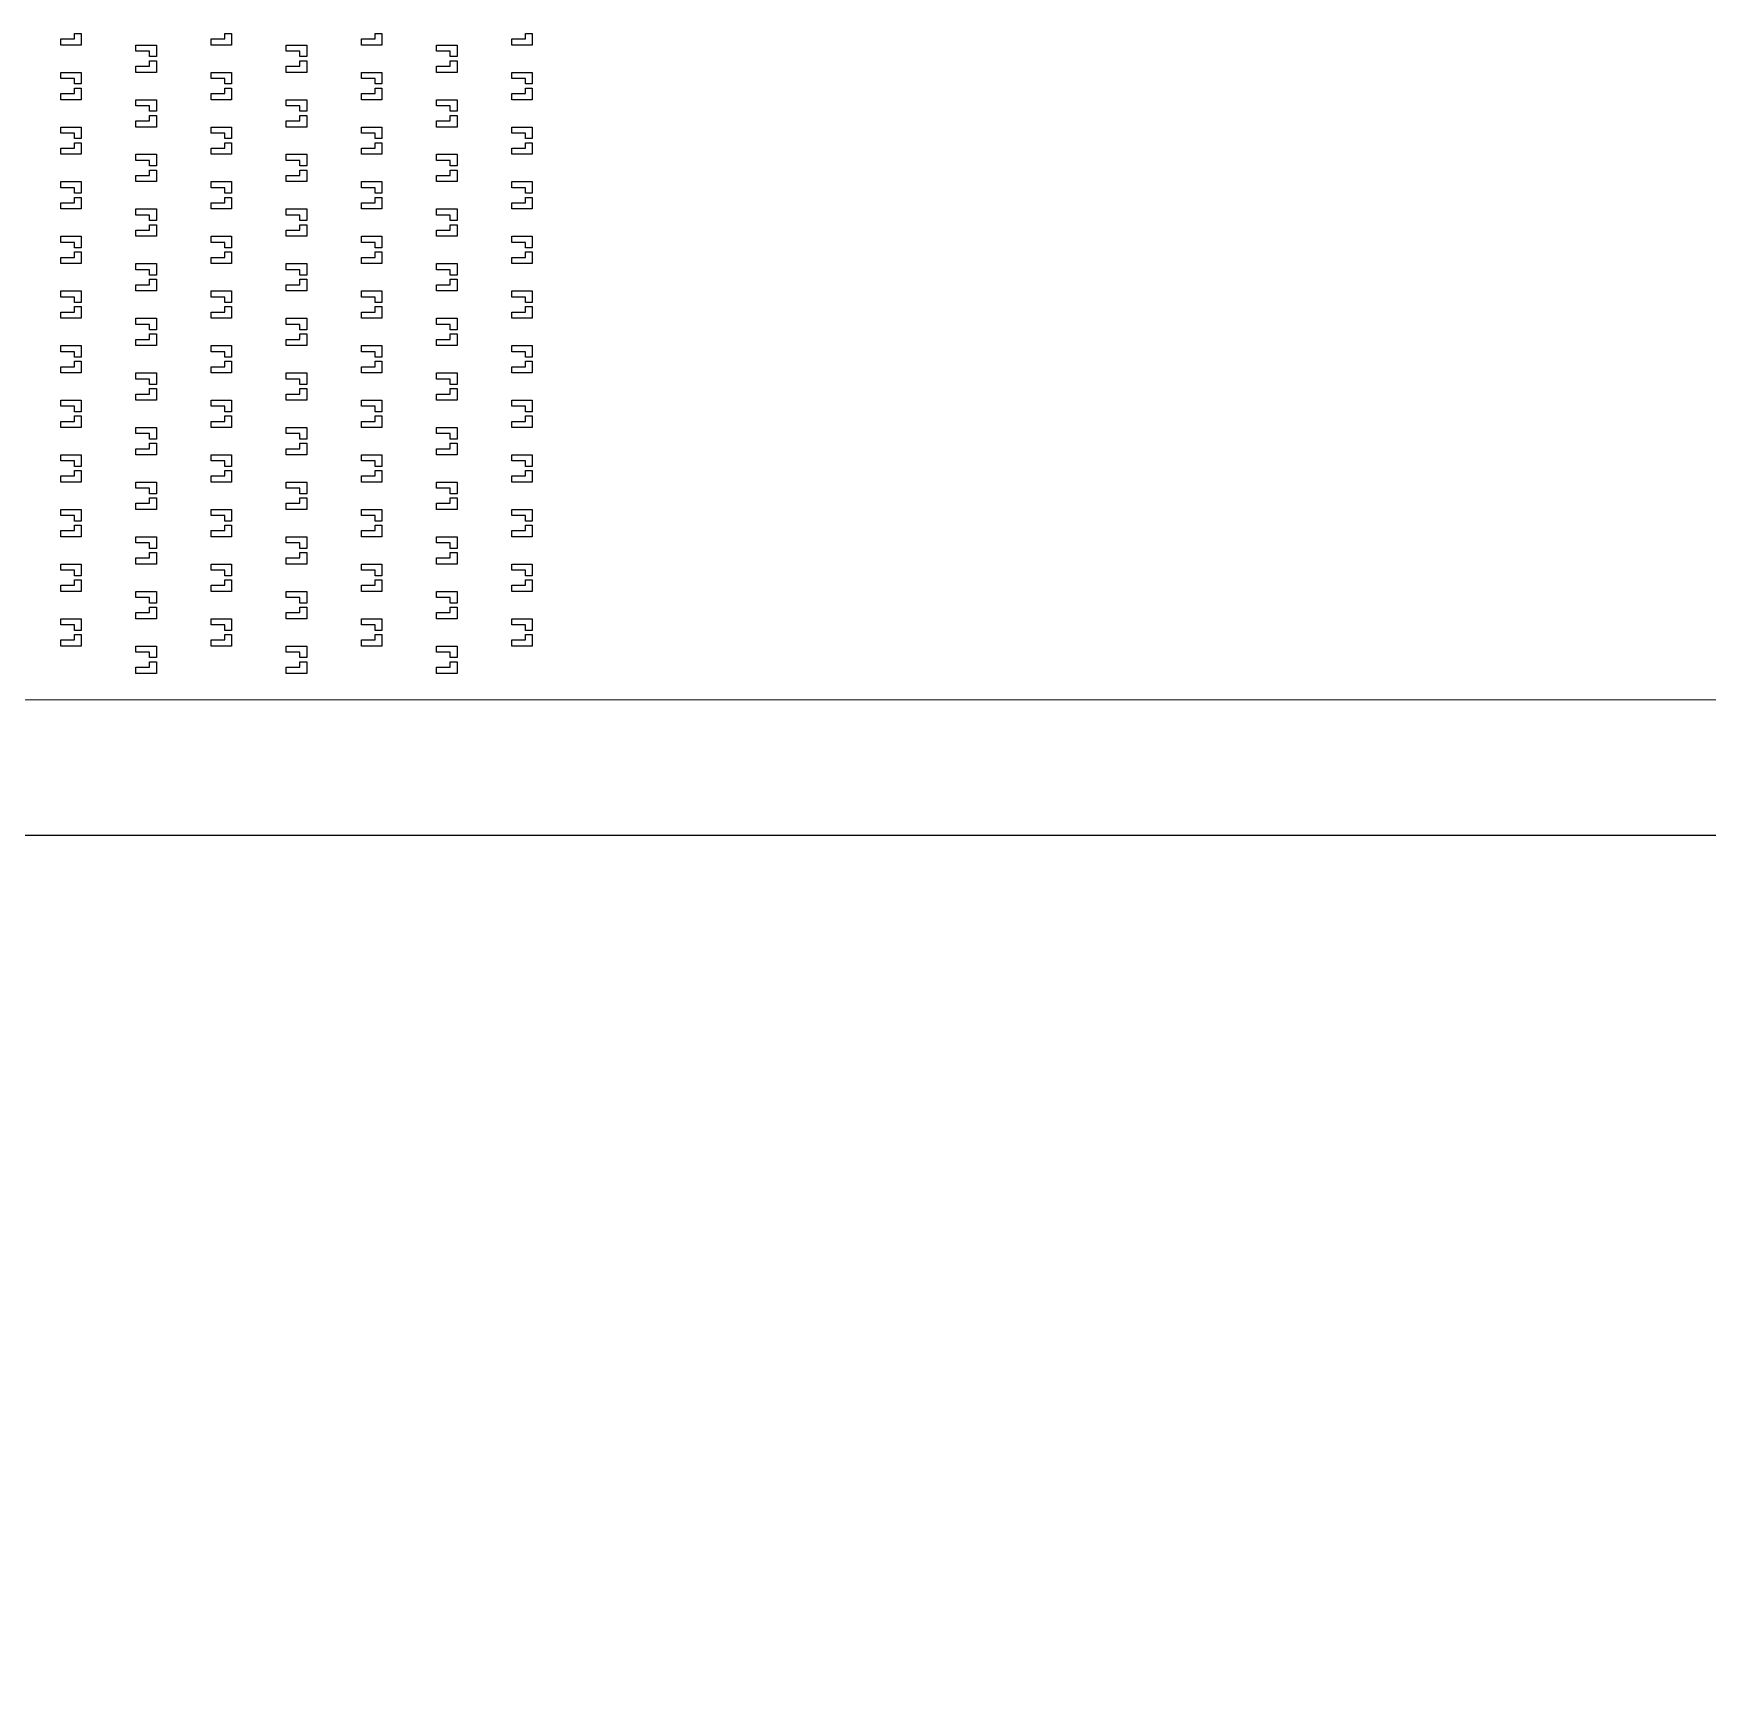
# Model space of a CAD drawing. Header units: millimetres. Extents: x 2102 to 86502, y 1818 to 64568.
# Drawn here: x 27049 to 28274, y 19490 to 20692 of the extents above; entities that cross this region are included whole.
import ezdxf

# ---------------------------------------------------------------- set-up
doc = ezdxf.new("R2010")
doc.units = ezdxf.units.MM
doc.layers.add('Layer-2', color=3, linetype='Continuous')

msp = doc.modelspace()

# ---------------------------------------------------------------- linework, layer by layer
at = {"layer": 'Layer-2'}
for p, q in [((27079.3, 20688.4), (27079.3, 20692.4)), ((27079.3, 20692.4), (27084.3, 20692.4)), ((27084.3, 20692.4), (27084.3, 20683.9)), ((27189.3, 20688.4), (27189.3, 20692.4)), ((27189.3, 20692.4), (27194.3, 20692.4)), ((27194.3, 20692.4), (27194.3, 20683.9)), ((27299.3, 20688.4), (27299.3, 20692.4)), ((27299.3, 20692.4), (27304.3, 20692.4)), ((27304.3, 20692.4), (27304.3, 20683.9)), ((27409.3, 20688.4), (27409.3, 20692.4)), ((27409.3, 20692.4), (27414.3, 20692.4)), ((27414.3, 20692.4), (27414.3, 20683.9)), ((27069.3, 20688.4), (27079.3, 20688.4)), ((27069.3, 20683.9), (27069.3, 20688.4)), ((27084.3, 20683.9), (27069.3, 20683.9)), ((27124.3, 20683.9), (27139.3, 20683.9)), ((27124.3, 20679.4), (27124.3, 20683.9)), ((27134.3, 20679.4), (27124.3, 20679.4)), ((27134.3, 20675.4), (27134.3, 20679.4)), ((27139.3, 20683.9), (27139.3, 20675.4)), ((27179.3, 20688.4), (27189.3, 20688.4)), ((27179.3, 20683.9), (27179.3, 20688.4)), ((27194.3, 20683.9), (27179.3, 20683.9)), ((27234.3, 20683.9), (27249.3, 20683.9)), ((27234.3, 20679.4), (27234.3, 20683.9)), ((27244.3, 20679.4), (27234.3, 20679.4)), ((27244.3, 20675.4), (27244.3, 20679.4)), ((27249.3, 20683.9), (27249.3, 20675.4)), ((27289.3, 20688.4), (27299.3, 20688.4)), ((27289.3, 20683.9), (27289.3, 20688.4)), ((27304.3, 20683.9), (27289.3, 20683.9)), ((27344.3, 20683.9), (27359.3, 20683.9)), ((27344.3, 20679.4), (27344.3, 20683.9)), ((27354.3, 20679.4), (27344.3, 20679.4)), ((27354.3, 20675.4), (27354.3, 20679.4)), ((27359.3, 20683.9), (27359.3, 20675.4)), ((27399.3, 20688.4), (27409.3, 20688.4)), ((27399.3, 20683.9), (27399.3, 20688.4)), ((27414.3, 20683.9), (27399.3, 20683.9)), ((27124.3, 20668.4), (27134.3, 20668.4)), ((27124.3, 20663.9), (27124.3, 20668.4)), ((27139.3, 20675.4), (27134.3, 20675.4)), ((27134.3, 20668.4), (27134.3, 20672.4)), ((27134.3, 20672.4), (27139.3, 20672.4)), ((27139.3, 20672.4), (27139.3, 20663.9)), ((27234.3, 20668.4), (27244.3, 20668.4)), ((27234.3, 20663.9), (27234.3, 20668.4)), ((27249.3, 20675.4), (27244.3, 20675.4)), ((27244.3, 20668.4), (27244.3, 20672.4)), ((27244.3, 20672.4), (27249.3, 20672.4)), ((27249.3, 20672.4), (27249.3, 20663.9)), ((27344.3, 20668.4), (27354.3, 20668.4)), ((27344.3, 20663.9), (27344.3, 20668.4)), ((27359.3, 20675.4), (27354.3, 20675.4)), ((27354.3, 20668.4), (27354.3, 20672.4)), ((27354.3, 20672.4), (27359.3, 20672.4)), ((27359.3, 20672.4), (27359.3, 20663.9)), ((27069.3, 20663.9), (27084.3, 20663.9)), ((27069.3, 20659.4), (27069.3, 20663.9)), ((27079.3, 20659.4), (27069.3, 20659.4)), ((27079.3, 20655.4), (27079.3, 20659.4)), ((27084.3, 20655.4), (27079.3, 20655.4)), ((27084.3, 20663.9), (27084.3, 20655.4)), ((27139.3, 20663.9), (27124.3, 20663.9)), ((27179.3, 20663.9), (27194.3, 20663.9)), ((27179.3, 20659.4), (27179.3, 20663.9)), ((27189.3, 20659.4), (27179.3, 20659.4)), ((27189.3, 20655.4), (27189.3, 20659.4)), ((27194.3, 20655.4), (27189.3, 20655.4)), ((27194.3, 20663.9), (27194.3, 20655.4)), ((27249.3, 20663.9), (27234.3, 20663.9)), ((27289.3, 20663.9), (27304.3, 20663.9)), ((27289.3, 20659.4), (27289.3, 20663.9)), ((27299.3, 20659.4), (27289.3, 20659.4)), ((27299.3, 20655.4), (27299.3, 20659.4)), ((27304.3, 20655.4), (27299.3, 20655.4)), ((27304.3, 20663.9), (27304.3, 20655.4)), ((27359.3, 20663.9), (27344.3, 20663.9)), ((27399.3, 20663.9), (27414.3, 20663.9)), ((27399.3, 20659.4), (27399.3, 20663.9)), ((27409.3, 20659.4), (27399.3, 20659.4)), ((27409.3, 20655.4), (27409.3, 20659.4)), ((27414.3, 20655.4), (27409.3, 20655.4)), ((27414.3, 20663.9), (27414.3, 20655.4)), ((27069.3, 20648.4), (27079.3, 20648.4)), ((27069.3, 20643.9), (27069.3, 20648.4)), ((27084.3, 20643.9), (27069.3, 20643.9)), ((27079.3, 20648.4), (27079.3, 20652.4)), ((27079.3, 20652.4), (27084.3, 20652.4)), ((27084.3, 20652.4), (27084.3, 20643.9)), ((27124.3, 20643.9), (27139.3, 20643.9)), ((27124.3, 20639.4), (27124.3, 20643.9)), ((27139.3, 20643.9), (27139.3, 20635.4)), ((27179.3, 20648.4), (27189.3, 20648.4)), ((27179.3, 20643.9), (27179.3, 20648.4)), ((27194.3, 20643.9), (27179.3, 20643.9)), ((27189.3, 20648.4), (27189.3, 20652.4)), ((27189.3, 20652.4), (27194.3, 20652.4)), ((27194.3, 20652.4), (27194.3, 20643.9)), ((27234.3, 20643.9), (27249.3, 20643.9)), ((27234.3, 20639.4), (27234.3, 20643.9)), ((27249.3, 20643.9), (27249.3, 20635.4)), ((27289.3, 20648.4), (27299.3, 20648.4)), ((27289.3, 20643.9), (27289.3, 20648.4)), ((27304.3, 20643.9), (27289.3, 20643.9)), ((27299.3, 20648.4), (27299.3, 20652.4)), ((27299.3, 20652.4), (27304.3, 20652.4)), ((27304.3, 20652.4), (27304.3, 20643.9)), ((27344.3, 20643.9), (27359.3, 20643.9)), ((27344.3, 20639.4), (27344.3, 20643.9)), ((27359.3, 20643.9), (27359.3, 20635.4)), ((27399.3, 20648.4), (27409.3, 20648.4)), ((27399.3, 20643.9), (27399.3, 20648.4)), ((27414.3, 20643.9), (27399.3, 20643.9)), ((27409.3, 20648.4), (27409.3, 20652.4)), ((27409.3, 20652.4), (27414.3, 20652.4)), ((27414.3, 20652.4), (27414.3, 20643.9)), ((27134.3, 20639.4), (27124.3, 20639.4)), ((27134.3, 20635.4), (27134.3, 20639.4)), ((27139.3, 20635.4), (27134.3, 20635.4)), ((27134.3, 20628.4), (27134.3, 20632.4)), ((27134.3, 20632.4), (27139.3, 20632.4)), ((27139.3, 20632.4), (27139.3, 20623.9)), ((27244.3, 20639.4), (27234.3, 20639.4)), ((27244.3, 20635.4), (27244.3, 20639.4)), ((27249.3, 20635.4), (27244.3, 20635.4)), ((27244.3, 20628.4), (27244.3, 20632.4)), ((27244.3, 20632.4), (27249.3, 20632.4)), ((27249.3, 20632.4), (27249.3, 20623.9)), ((27354.3, 20639.4), (27344.3, 20639.4)), ((27354.3, 20635.4), (27354.3, 20639.4)), ((27359.3, 20635.4), (27354.3, 20635.4)), ((27354.3, 20628.4), (27354.3, 20632.4)), ((27354.3, 20632.4), (27359.3, 20632.4)), ((27359.3, 20632.4), (27359.3, 20623.9)), ((27069.3, 20623.9), (27084.3, 20623.9)), ((27069.3, 20619.4), (27069.3, 20623.9)), ((27079.3, 20619.4), (27069.3, 20619.4)), ((27079.3, 20615.4), (27079.3, 20619.4)), ((27084.3, 20623.9), (27084.3, 20615.4)), ((27124.3, 20628.4), (27134.3, 20628.4)), ((27124.3, 20623.9), (27124.3, 20628.4)), ((27139.3, 20623.9), (27124.3, 20623.9)), ((27179.3, 20623.9), (27194.3, 20623.9)), ((27179.3, 20619.4), (27179.3, 20623.9)), ((27189.3, 20619.4), (27179.3, 20619.4)), ((27189.3, 20615.4), (27189.3, 20619.4)), ((27194.3, 20623.9), (27194.3, 20615.4)), ((27234.3, 20628.4), (27244.3, 20628.4)), ((27234.3, 20623.9), (27234.3, 20628.4)), ((27249.3, 20623.9), (27234.3, 20623.9)), ((27289.3, 20623.9), (27304.3, 20623.9)), ((27289.3, 20619.4), (27289.3, 20623.9)), ((27299.3, 20619.4), (27289.3, 20619.4)), ((27299.3, 20615.4), (27299.3, 20619.4)), ((27304.3, 20623.9), (27304.3, 20615.4)), ((27344.3, 20628.4), (27354.3, 20628.4)), ((27344.3, 20623.9), (27344.3, 20628.4)), ((27359.3, 20623.9), (27344.3, 20623.9)), ((27399.3, 20623.9), (27414.3, 20623.9)), ((27399.3, 20619.4), (27399.3, 20623.9)), ((27409.3, 20619.4), (27399.3, 20619.4)), ((27409.3, 20615.4), (27409.3, 20619.4)), ((27414.3, 20623.9), (27414.3, 20615.4)), ((27069.3, 20608.4), (27079.3, 20608.4)), ((27069.3, 20603.9), (27069.3, 20608.4)), ((27084.3, 20615.4), (27079.3, 20615.4)), ((27079.3, 20608.4), (27079.3, 20612.4)), ((27079.3, 20612.4), (27084.3, 20612.4)), ((27084.3, 20612.4), (27084.3, 20603.9)), ((27179.3, 20608.4), (27189.3, 20608.4)), ((27179.3, 20603.9), (27179.3, 20608.4)), ((27194.3, 20615.4), (27189.3, 20615.4)), ((27189.3, 20608.4), (27189.3, 20612.4)), ((27189.3, 20612.4), (27194.3, 20612.4)), ((27194.3, 20612.4), (27194.3, 20603.9)), ((27289.3, 20608.4), (27299.3, 20608.4)), ((27289.3, 20603.9), (27289.3, 20608.4)), ((27304.3, 20615.4), (27299.3, 20615.4)), ((27299.3, 20608.4), (27299.3, 20612.4)), ((27299.3, 20612.4), (27304.3, 20612.4)), ((27304.3, 20612.4), (27304.3, 20603.9)), ((27399.3, 20608.4), (27409.3, 20608.4)), ((27399.3, 20603.9), (27399.3, 20608.4)), ((27414.3, 20615.4), (27409.3, 20615.4)), ((27409.3, 20608.4), (27409.3, 20612.4)), ((27409.3, 20612.4), (27414.3, 20612.4)), ((27414.3, 20612.4), (27414.3, 20603.9)), ((27084.3, 20603.9), (27069.3, 20603.9)), ((27124.3, 20603.9), (27139.3, 20603.9)), ((27124.3, 20599.4), (27124.3, 20603.9)), ((27134.3, 20599.4), (27124.3, 20599.4)), ((27134.3, 20595.4), (27134.3, 20599.4)), ((27139.3, 20595.4), (27134.3, 20595.4)), ((27134.3, 20588.4), (27134.3, 20592.4)), ((27134.3, 20592.4), (27139.3, 20592.4)), ((27139.3, 20603.9), (27139.3, 20595.4)), ((27139.3, 20592.4), (27139.3, 20583.9)), ((27194.3, 20603.9), (27179.3, 20603.9)), ((27234.3, 20603.9), (27249.3, 20603.9)), ((27234.3, 20599.4), (27234.3, 20603.9)), ((27244.3, 20599.4), (27234.3, 20599.4)), ((27244.3, 20595.4), (27244.3, 20599.4)), ((27249.3, 20595.4), (27244.3, 20595.4)), ((27244.3, 20588.4), (27244.3, 20592.4)), ((27244.3, 20592.4), (27249.3, 20592.4)), ((27249.3, 20603.9), (27249.3, 20595.4)), ((27249.3, 20592.4), (27249.3, 20583.9)), ((27304.3, 20603.9), (27289.3, 20603.9)), ((27344.3, 20603.9), (27359.3, 20603.9)), ((27344.3, 20599.4), (27344.3, 20603.9)), ((27354.3, 20599.4), (27344.3, 20599.4)), ((27354.3, 20595.4), (27354.3, 20599.4)), ((27359.3, 20595.4), (27354.3, 20595.4)), ((27354.3, 20588.4), (27354.3, 20592.4)), ((27354.3, 20592.4), (27359.3, 20592.4)), ((27359.3, 20603.9), (27359.3, 20595.4)), ((27359.3, 20592.4), (27359.3, 20583.9)), ((27414.3, 20603.9), (27399.3, 20603.9)), ((27069.3, 20583.9), (27084.3, 20583.9)), ((27069.3, 20579.4), (27069.3, 20583.9)), ((27084.3, 20583.9), (27084.3, 20575.4)), ((27124.3, 20588.4), (27134.3, 20588.4)), ((27124.3, 20583.9), (27124.3, 20588.4)), ((27139.3, 20583.9), (27124.3, 20583.9)), ((27179.3, 20583.9), (27194.3, 20583.9)), ((27179.3, 20579.4), (27179.3, 20583.9)), ((27194.3, 20583.9), (27194.3, 20575.4)), ((27234.3, 20588.4), (27244.3, 20588.4)), ((27234.3, 20583.9), (27234.3, 20588.4)), ((27249.3, 20583.9), (27234.3, 20583.9)), ((27289.3, 20583.9), (27304.3, 20583.9)), ((27289.3, 20579.4), (27289.3, 20583.9)), ((27304.3, 20583.9), (27304.3, 20575.4)), ((27344.3, 20588.4), (27354.3, 20588.4)), ((27344.3, 20583.9), (27344.3, 20588.4)), ((27359.3, 20583.9), (27344.3, 20583.9)), ((27399.3, 20583.9), (27414.3, 20583.9)), ((27399.3, 20579.4), (27399.3, 20583.9)), ((27414.3, 20583.9), (27414.3, 20575.4)), ((27079.3, 20579.4), (27069.3, 20579.4)), ((27069.3, 20568.4), (27079.3, 20568.4)), ((27069.3, 20563.9), (27069.3, 20568.4)), ((27079.3, 20575.4), (27079.3, 20579.4)), ((27084.3, 20575.4), (27079.3, 20575.4)), ((27079.3, 20568.4), (27079.3, 20572.4)), ((27079.3, 20572.4), (27084.3, 20572.4)), ((27084.3, 20572.4), (27084.3, 20563.9)), ((27189.3, 20579.4), (27179.3, 20579.4)), ((27179.3, 20568.4), (27189.3, 20568.4)), ((27179.3, 20563.9), (27179.3, 20568.4)), ((27189.3, 20575.4), (27189.3, 20579.4)), ((27194.3, 20575.4), (27189.3, 20575.4)), ((27189.3, 20568.4), (27189.3, 20572.4)), ((27189.3, 20572.4), (27194.3, 20572.4)), ((27194.3, 20572.4), (27194.3, 20563.9)), ((27299.3, 20579.4), (27289.3, 20579.4)), ((27289.3, 20568.4), (27299.3, 20568.4)), ((27289.3, 20563.9), (27289.3, 20568.4)), ((27299.3, 20575.4), (27299.3, 20579.4)), ((27304.3, 20575.4), (27299.3, 20575.4)), ((27299.3, 20568.4), (27299.3, 20572.4)), ((27299.3, 20572.4), (27304.3, 20572.4)), ((27304.3, 20572.4), (27304.3, 20563.9)), ((27409.3, 20579.4), (27399.3, 20579.4)), ((27399.3, 20568.4), (27409.3, 20568.4)), ((27399.3, 20563.9), (27399.3, 20568.4)), ((27409.3, 20575.4), (27409.3, 20579.4)), ((27414.3, 20575.4), (27409.3, 20575.4)), ((27409.3, 20568.4), (27409.3, 20572.4)), ((27409.3, 20572.4), (27414.3, 20572.4)), ((27414.3, 20572.4), (27414.3, 20563.9)), ((27084.3, 20563.9), (27069.3, 20563.9)), ((27124.3, 20563.9), (27139.3, 20563.9)), ((27124.3, 20559.4), (27124.3, 20563.9)), ((27134.3, 20559.4), (27124.3, 20559.4)), ((27134.3, 20555.4), (27134.3, 20559.4)), ((27139.3, 20555.4), (27134.3, 20555.4)), ((27139.3, 20563.9), (27139.3, 20555.4)), ((27194.3, 20563.9), (27179.3, 20563.9)), ((27234.3, 20563.9), (27249.3, 20563.9)), ((27234.3, 20559.4), (27234.3, 20563.9)), ((27244.3, 20559.4), (27234.3, 20559.4)), ((27244.3, 20555.4), (27244.3, 20559.4)), ((27249.3, 20555.4), (27244.3, 20555.4)), ((27249.3, 20563.9), (27249.3, 20555.4)), ((27304.3, 20563.9), (27289.3, 20563.9)), ((27344.3, 20563.9), (27359.3, 20563.9)), ((27344.3, 20559.4), (27344.3, 20563.9)), ((27354.3, 20559.4), (27344.3, 20559.4)), ((27354.3, 20555.4), (27354.3, 20559.4)), ((27359.3, 20555.4), (27354.3, 20555.4)), ((27359.3, 20563.9), (27359.3, 20555.4)), ((27414.3, 20563.9), (27399.3, 20563.9)), ((27069.3, 20543.9), (27084.3, 20543.9)), ((27069.3, 20539.4), (27069.3, 20543.9)), ((27084.3, 20543.9), (27084.3, 20535.4)), ((27124.3, 20548.4), (27134.3, 20548.4)), ((27124.3, 20543.9), (27124.3, 20548.4)), ((27139.3, 20543.9), (27124.3, 20543.9)), ((27134.3, 20548.4), (27134.3, 20552.4)), ((27134.3, 20552.4), (27139.3, 20552.4)), ((27139.3, 20552.4), (27139.3, 20543.9)), ((27179.3, 20543.9), (27194.3, 20543.9)), ((27179.3, 20539.4), (27179.3, 20543.9)), ((27194.3, 20543.9), (27194.3, 20535.4)), ((27234.3, 20548.4), (27244.3, 20548.4)), ((27234.3, 20543.9), (27234.3, 20548.4)), ((27249.3, 20543.9), (27234.3, 20543.9)), ((27244.3, 20548.4), (27244.3, 20552.4)), ((27244.3, 20552.4), (27249.3, 20552.4)), ((27249.3, 20552.4), (27249.3, 20543.9)), ((27289.3, 20543.9), (27304.3, 20543.9)), ((27289.3, 20539.4), (27289.3, 20543.9)), ((27304.3, 20543.9), (27304.3, 20535.4)), ((27344.3, 20548.4), (27354.3, 20548.4)), ((27344.3, 20543.9), (27344.3, 20548.4)), ((27359.3, 20543.9), (27344.3, 20543.9)), ((27354.3, 20548.4), (27354.3, 20552.4)), ((27354.3, 20552.4), (27359.3, 20552.4)), ((27359.3, 20552.4), (27359.3, 20543.9)), ((27399.3, 20543.9), (27414.3, 20543.9)), ((27399.3, 20539.4), (27399.3, 20543.9)), ((27414.3, 20543.9), (27414.3, 20535.4)), ((27079.3, 20539.4), (27069.3, 20539.4)), ((27079.3, 20535.4), (27079.3, 20539.4)), ((27084.3, 20535.4), (27079.3, 20535.4)), ((27079.3, 20528.4), (27079.3, 20532.4)), ((27079.3, 20532.4), (27084.3, 20532.4)), ((27084.3, 20532.4), (27084.3, 20523.9)), ((27189.3, 20539.4), (27179.3, 20539.4)), ((27189.3, 20535.4), (27189.3, 20539.4)), ((27194.3, 20535.4), (27189.3, 20535.4)), ((27189.3, 20528.4), (27189.3, 20532.4)), ((27189.3, 20532.4), (27194.3, 20532.4)), ((27194.3, 20532.4), (27194.3, 20523.9)), ((27299.3, 20539.4), (27289.3, 20539.4)), ((27299.3, 20535.4), (27299.3, 20539.4)), ((27304.3, 20535.4), (27299.3, 20535.4)), ((27299.3, 20528.4), (27299.3, 20532.4)), ((27299.3, 20532.4), (27304.3, 20532.4)), ((27304.3, 20532.4), (27304.3, 20523.9)), ((27409.3, 20539.4), (27399.3, 20539.4)), ((27409.3, 20535.4), (27409.3, 20539.4)), ((27414.3, 20535.4), (27409.3, 20535.4)), ((27409.3, 20528.4), (27409.3, 20532.4)), ((27409.3, 20532.4), (27414.3, 20532.4)), ((27414.3, 20532.4), (27414.3, 20523.9)), ((27069.3, 20528.4), (27079.3, 20528.4)), ((27069.3, 20523.9), (27069.3, 20528.4)), ((27084.3, 20523.9), (27069.3, 20523.9)), ((27124.3, 20523.9), (27139.3, 20523.9)), ((27124.3, 20519.4), (27124.3, 20523.9)), ((27134.3, 20519.4), (27124.3, 20519.4)), ((27134.3, 20515.4), (27134.3, 20519.4)), ((27139.3, 20523.9), (27139.3, 20515.4)), ((27179.3, 20528.4), (27189.3, 20528.4)), ((27179.3, 20523.9), (27179.3, 20528.4)), ((27194.3, 20523.9), (27179.3, 20523.9)), ((27234.3, 20523.9), (27249.3, 20523.9)), ((27234.3, 20519.4), (27234.3, 20523.9)), ((27244.3, 20519.4), (27234.3, 20519.4)), ((27244.3, 20515.4), (27244.3, 20519.4)), ((27249.3, 20523.9), (27249.3, 20515.4)), ((27289.3, 20528.4), (27299.3, 20528.4)), ((27289.3, 20523.9), (27289.3, 20528.4)), ((27304.3, 20523.9), (27289.3, 20523.9)), ((27344.3, 20523.9), (27359.3, 20523.9)), ((27344.3, 20519.4), (27344.3, 20523.9)), ((27354.3, 20519.4), (27344.3, 20519.4)), ((27354.3, 20515.4), (27354.3, 20519.4)), ((27359.3, 20523.9), (27359.3, 20515.4)), ((27399.3, 20528.4), (27409.3, 20528.4)), ((27399.3, 20523.9), (27399.3, 20528.4)), ((27414.3, 20523.9), (27399.3, 20523.9)), ((27124.3, 20508.4), (27134.3, 20508.4)), ((27124.3, 20503.9), (27124.3, 20508.4)), ((27139.3, 20515.4), (27134.3, 20515.4)), ((27134.3, 20508.4), (27134.3, 20512.4)), ((27134.3, 20512.4), (27139.3, 20512.4)), ((27139.3, 20512.4), (27139.3, 20503.9)), ((27234.3, 20508.4), (27244.3, 20508.4)), ((27234.3, 20503.9), (27234.3, 20508.4)), ((27249.3, 20515.4), (27244.3, 20515.4)), ((27244.3, 20508.4), (27244.3, 20512.4)), ((27244.3, 20512.4), (27249.3, 20512.4)), ((27249.3, 20512.4), (27249.3, 20503.9)), ((27344.3, 20508.4), (27354.3, 20508.4)), ((27344.3, 20503.9), (27344.3, 20508.4)), ((27359.3, 20515.4), (27354.3, 20515.4)), ((27354.3, 20508.4), (27354.3, 20512.4)), ((27354.3, 20512.4), (27359.3, 20512.4)), ((27359.3, 20512.4), (27359.3, 20503.9)), ((27069.3, 20503.9), (27084.3, 20503.9)), ((27069.3, 20499.4), (27069.3, 20503.9)), ((27079.3, 20499.4), (27069.3, 20499.4)), ((27079.3, 20495.4), (27079.3, 20499.4)), ((27084.3, 20495.4), (27079.3, 20495.4)), ((27084.3, 20503.9), (27084.3, 20495.4)), ((27139.3, 20503.9), (27124.3, 20503.9)), ((27179.3, 20503.9), (27194.3, 20503.9)), ((27179.3, 20499.4), (27179.3, 20503.9)), ((27189.3, 20499.4), (27179.3, 20499.4)), ((27189.3, 20495.4), (27189.3, 20499.4)), ((27194.3, 20495.4), (27189.3, 20495.4)), ((27194.3, 20503.9), (27194.3, 20495.4)), ((27249.3, 20503.9), (27234.3, 20503.9)), ((27289.3, 20503.9), (27304.3, 20503.9)), ((27289.3, 20499.4), (27289.3, 20503.9)), ((27299.3, 20499.4), (27289.3, 20499.4)), ((27299.3, 20495.4), (27299.3, 20499.4)), ((27304.3, 20495.4), (27299.3, 20495.4)), ((27304.3, 20503.9), (27304.3, 20495.4)), ((27359.3, 20503.9), (27344.3, 20503.9)), ((27399.3, 20503.9), (27414.3, 20503.9)), ((27399.3, 20499.4), (27399.3, 20503.9)), ((27409.3, 20499.4), (27399.3, 20499.4)), ((27409.3, 20495.4), (27409.3, 20499.4)), ((27414.3, 20495.4), (27409.3, 20495.4)), ((27414.3, 20503.9), (27414.3, 20495.4)), ((27069.3, 20488.4), (27079.3, 20488.4)), ((27069.3, 20483.9), (27069.3, 20488.4)), ((27084.3, 20483.9), (27069.3, 20483.9)), ((27079.3, 20488.4), (27079.3, 20492.4)), ((27079.3, 20492.4), (27084.3, 20492.4)), ((27084.3, 20492.4), (27084.3, 20483.9)), ((27124.3, 20483.9), (27139.3, 20483.9)), ((27124.3, 20479.4), (27124.3, 20483.9)), ((27139.3, 20483.9), (27139.3, 20475.4)), ((27179.3, 20488.4), (27189.3, 20488.4)), ((27179.3, 20483.9), (27179.3, 20488.4)), ((27194.3, 20483.9), (27179.3, 20483.9)), ((27189.3, 20488.4), (27189.3, 20492.4)), ((27189.3, 20492.4), (27194.3, 20492.4)), ((27194.3, 20492.4), (27194.3, 20483.9)), ((27234.3, 20483.9), (27249.3, 20483.9)), ((27234.3, 20479.4), (27234.3, 20483.9)), ((27249.3, 20483.9), (27249.3, 20475.4)), ((27289.3, 20488.4), (27299.3, 20488.4)), ((27289.3, 20483.9), (27289.3, 20488.4)), ((27304.3, 20483.9), (27289.3, 20483.9)), ((27299.3, 20488.4), (27299.3, 20492.4)), ((27299.3, 20492.4), (27304.3, 20492.4)), ((27304.3, 20492.4), (27304.3, 20483.9)), ((27344.3, 20483.9), (27359.3, 20483.9)), ((27344.3, 20479.4), (27344.3, 20483.9)), ((27359.3, 20483.9), (27359.3, 20475.4)), ((27399.3, 20488.4), (27409.3, 20488.4)), ((27399.3, 20483.9), (27399.3, 20488.4)), ((27414.3, 20483.9), (27399.3, 20483.9)), ((27409.3, 20488.4), (27409.3, 20492.4)), ((27409.3, 20492.4), (27414.3, 20492.4)), ((27414.3, 20492.4), (27414.3, 20483.9)), ((27134.3, 20479.4), (27124.3, 20479.4)), ((27134.3, 20475.4), (27134.3, 20479.4)), ((27139.3, 20475.4), (27134.3, 20475.4)), ((27134.3, 20468.4), (27134.3, 20472.4)), ((27134.3, 20472.4), (27139.3, 20472.4)), ((27139.3, 20472.4), (27139.3, 20463.9)), ((27244.3, 20479.4), (27234.3, 20479.4)), ((27244.3, 20475.4), (27244.3, 20479.4)), ((27249.3, 20475.4), (27244.3, 20475.4)), ((27244.3, 20468.4), (27244.3, 20472.4)), ((27244.3, 20472.4), (27249.3, 20472.4)), ((27249.3, 20472.4), (27249.3, 20463.9)), ((27354.3, 20479.4), (27344.3, 20479.4)), ((27354.3, 20475.4), (27354.3, 20479.4)), ((27359.3, 20475.4), (27354.3, 20475.4)), ((27354.3, 20468.4), (27354.3, 20472.4)), ((27354.3, 20472.4), (27359.3, 20472.4)), ((27359.3, 20472.4), (27359.3, 20463.9)), ((27069.3, 20463.9), (27084.3, 20463.9)), ((27069.3, 20459.4), (27069.3, 20463.9)), ((27079.3, 20459.4), (27069.3, 20459.4)), ((27079.3, 20455.4), (27079.3, 20459.4)), ((27084.3, 20463.9), (27084.3, 20455.4)), ((27124.3, 20468.4), (27134.3, 20468.4)), ((27124.3, 20463.9), (27124.3, 20468.4)), ((27139.3, 20463.9), (27124.3, 20463.9)), ((27179.3, 20463.9), (27194.3, 20463.9)), ((27179.3, 20459.4), (27179.3, 20463.9)), ((27189.3, 20459.4), (27179.3, 20459.4)), ((27189.3, 20455.4), (27189.3, 20459.4)), ((27194.3, 20463.9), (27194.3, 20455.4)), ((27234.3, 20468.4), (27244.3, 20468.4)), ((27234.3, 20463.9), (27234.3, 20468.4)), ((27249.3, 20463.9), (27234.3, 20463.9)), ((27289.3, 20463.9), (27304.3, 20463.9)), ((27289.3, 20459.4), (27289.3, 20463.9)), ((27299.3, 20459.4), (27289.3, 20459.4)), ((27299.3, 20455.4), (27299.3, 20459.4)), ((27304.3, 20463.9), (27304.3, 20455.4)), ((27344.3, 20468.4), (27354.3, 20468.4)), ((27344.3, 20463.9), (27344.3, 20468.4)), ((27359.3, 20463.9), (27344.3, 20463.9)), ((27399.3, 20463.9), (27414.3, 20463.9)), ((27399.3, 20459.4), (27399.3, 20463.9)), ((27409.3, 20459.4), (27399.3, 20459.4)), ((27409.3, 20455.4), (27409.3, 20459.4)), ((27414.3, 20463.9), (27414.3, 20455.4)), ((27069.3, 20448.4), (27079.3, 20448.4)), ((27069.3, 20443.9), (27069.3, 20448.4)), ((27084.3, 20455.4), (27079.3, 20455.4)), ((27079.3, 20448.4), (27079.3, 20452.4)), ((27079.3, 20452.4), (27084.3, 20452.4)), ((27084.3, 20452.4), (27084.3, 20443.9)), ((27179.3, 20448.4), (27189.3, 20448.4)), ((27179.3, 20443.9), (27179.3, 20448.4)), ((27194.3, 20455.4), (27189.3, 20455.4)), ((27189.3, 20448.4), (27189.3, 20452.4)), ((27189.3, 20452.4), (27194.3, 20452.4)), ((27194.3, 20452.4), (27194.3, 20443.9)), ((27289.3, 20448.4), (27299.3, 20448.4)), ((27289.3, 20443.9), (27289.3, 20448.4)), ((27304.3, 20455.4), (27299.3, 20455.4)), ((27299.3, 20448.4), (27299.3, 20452.4)), ((27299.3, 20452.4), (27304.3, 20452.4)), ((27304.3, 20452.4), (27304.3, 20443.9)), ((27399.3, 20448.4), (27409.3, 20448.4)), ((27399.3, 20443.9), (27399.3, 20448.4)), ((27414.3, 20455.4), (27409.3, 20455.4)), ((27409.3, 20448.4), (27409.3, 20452.4)), ((27409.3, 20452.4), (27414.3, 20452.4)), ((27414.3, 20452.4), (27414.3, 20443.9)), ((27084.3, 20443.9), (27069.3, 20443.9)), ((27124.3, 20443.9), (27139.3, 20443.9)), ((27124.3, 20439.4), (27124.3, 20443.9)), ((27134.3, 20439.4), (27124.3, 20439.4)), ((27134.3, 20435.4), (27134.3, 20439.4)), ((27139.3, 20435.4), (27134.3, 20435.4)), ((27139.3, 20443.9), (27139.3, 20435.4)), ((27194.3, 20443.9), (27179.3, 20443.9)), ((27234.3, 20443.9), (27249.3, 20443.9)), ((27234.3, 20439.4), (27234.3, 20443.9)), ((27244.3, 20439.4), (27234.3, 20439.4)), ((27244.3, 20435.4), (27244.3, 20439.4)), ((27249.3, 20435.4), (27244.3, 20435.4)), ((27249.3, 20443.9), (27249.3, 20435.4)), ((27304.3, 20443.9), (27289.3, 20443.9)), ((27344.3, 20443.9), (27359.3, 20443.9)), ((27344.3, 20439.4), (27344.3, 20443.9)), ((27354.3, 20439.4), (27344.3, 20439.4)), ((27354.3, 20435.4), (27354.3, 20439.4)), ((27359.3, 20435.4), (27354.3, 20435.4)), ((27359.3, 20443.9), (27359.3, 20435.4)), ((27414.3, 20443.9), (27399.3, 20443.9)), ((27069.3, 20423.9), (27084.3, 20423.9)), ((27069.3, 20419.4), (27069.3, 20423.9)), ((27084.3, 20423.9), (27084.3, 20415.4)), ((27124.3, 20428.4), (27134.3, 20428.4)), ((27124.3, 20423.9), (27124.3, 20428.4)), ((27139.3, 20423.9), (27124.3, 20423.9)), ((27134.3, 20428.4), (27134.3, 20432.4)), ((27134.3, 20432.4), (27139.3, 20432.4)), ((27139.3, 20432.4), (27139.3, 20423.9)), ((27179.3, 20423.9), (27194.3, 20423.9)), ((27179.3, 20419.4), (27179.3, 20423.9)), ((27194.3, 20423.9), (27194.3, 20415.4)), ((27234.3, 20428.4), (27244.3, 20428.4)), ((27234.3, 20423.9), (27234.3, 20428.4)), ((27249.3, 20423.9), (27234.3, 20423.9)), ((27244.3, 20428.4), (27244.3, 20432.4)), ((27244.3, 20432.4), (27249.3, 20432.4)), ((27249.3, 20432.4), (27249.3, 20423.9)), ((27289.3, 20423.9), (27304.3, 20423.9)), ((27289.3, 20419.4), (27289.3, 20423.9)), ((27304.3, 20423.9), (27304.3, 20415.4)), ((27344.3, 20428.4), (27354.3, 20428.4)), ((27344.3, 20423.9), (27344.3, 20428.4)), ((27359.3, 20423.9), (27344.3, 20423.9)), ((27354.3, 20428.4), (27354.3, 20432.4)), ((27354.3, 20432.4), (27359.3, 20432.4)), ((27359.3, 20432.4), (27359.3, 20423.9)), ((27399.3, 20423.9), (27414.3, 20423.9)), ((27399.3, 20419.4), (27399.3, 20423.9)), ((27414.3, 20423.9), (27414.3, 20415.4)), ((27079.3, 20419.4), (27069.3, 20419.4)), ((27069.3, 20408.4), (27079.3, 20408.4)), ((27069.3, 20403.9), (27069.3, 20408.4)), ((27079.3, 20415.4), (27079.3, 20419.4)), ((27084.3, 20415.4), (27079.3, 20415.4)), ((27079.3, 20408.4), (27079.3, 20412.4)), ((27079.3, 20412.4), (27084.3, 20412.4)), ((27084.3, 20412.4), (27084.3, 20403.9)), ((27189.3, 20419.4), (27179.3, 20419.4)), ((27179.3, 20408.4), (27189.3, 20408.4)), ((27179.3, 20403.9), (27179.3, 20408.4)), ((27189.3, 20415.4), (27189.3, 20419.4)), ((27194.3, 20415.4), (27189.3, 20415.4)), ((27189.3, 20408.4), (27189.3, 20412.4)), ((27189.3, 20412.4), (27194.3, 20412.4)), ((27194.3, 20412.4), (27194.3, 20403.9)), ((27299.3, 20419.4), (27289.3, 20419.4)), ((27289.3, 20408.4), (27299.3, 20408.4)), ((27289.3, 20403.9), (27289.3, 20408.4)), ((27299.3, 20415.4), (27299.3, 20419.4)), ((27304.3, 20415.4), (27299.3, 20415.4)), ((27299.3, 20408.4), (27299.3, 20412.4)), ((27299.3, 20412.4), (27304.3, 20412.4)), ((27304.3, 20412.4), (27304.3, 20403.9)), ((27409.3, 20419.4), (27399.3, 20419.4)), ((27399.3, 20408.4), (27409.3, 20408.4)), ((27399.3, 20403.9), (27399.3, 20408.4)), ((27409.3, 20415.4), (27409.3, 20419.4)), ((27414.3, 20415.4), (27409.3, 20415.4)), ((27409.3, 20408.4), (27409.3, 20412.4)), ((27409.3, 20412.4), (27414.3, 20412.4)), ((27414.3, 20412.4), (27414.3, 20403.9)), ((27084.3, 20403.9), (27069.3, 20403.9)), ((27124.3, 20403.9), (27139.3, 20403.9)), ((27124.3, 20399.4), (27124.3, 20403.9)), ((27134.3, 20399.4), (27124.3, 20399.4)), ((27134.3, 20395.4), (27134.3, 20399.4)), ((27139.3, 20403.9), (27139.3, 20395.4)), ((27194.3, 20403.9), (27179.3, 20403.9)), ((27234.3, 20403.9), (27249.3, 20403.9)), ((27234.3, 20399.4), (27234.3, 20403.9)), ((27244.3, 20399.4), (27234.3, 20399.4)), ((27244.3, 20395.4), (27244.3, 20399.4)), ((27249.3, 20403.9), (27249.3, 20395.4)), ((27304.3, 20403.9), (27289.3, 20403.9)), ((27344.3, 20403.9), (27359.3, 20403.9)), ((27344.3, 20399.4), (27344.3, 20403.9)), ((27354.3, 20399.4), (27344.3, 20399.4)), ((27354.3, 20395.4), (27354.3, 20399.4)), ((27359.3, 20403.9), (27359.3, 20395.4)), ((27414.3, 20403.9), (27399.3, 20403.9)), ((27069.3, 20383.9), (27084.3, 20383.9)), ((27069.3, 20379.4), (27069.3, 20383.9)), ((27084.3, 20383.9), (27084.3, 20375.4)), ((27124.3, 20388.4), (27134.3, 20388.4)), ((27124.3, 20383.9), (27124.3, 20388.4)), ((27139.3, 20383.9), (27124.3, 20383.9)), ((27139.3, 20395.4), (27134.3, 20395.4)), ((27134.3, 20388.4), (27134.3, 20392.4)), ((27134.3, 20392.4), (27139.3, 20392.4)), ((27139.3, 20392.4), (27139.3, 20383.9)), ((27179.3, 20383.9), (27194.3, 20383.9)), ((27179.3, 20379.4), (27179.3, 20383.9)), ((27194.3, 20383.9), (27194.3, 20375.4)), ((27234.3, 20388.4), (27244.3, 20388.4)), ((27234.3, 20383.9), (27234.3, 20388.4)), ((27249.3, 20383.9), (27234.3, 20383.9)), ((27249.3, 20395.4), (27244.3, 20395.4)), ((27244.3, 20388.4), (27244.3, 20392.4)), ((27244.3, 20392.4), (27249.3, 20392.4)), ((27249.3, 20392.4), (27249.3, 20383.9)), ((27289.3, 20383.9), (27304.3, 20383.9)), ((27289.3, 20379.4), (27289.3, 20383.9)), ((27304.3, 20383.9), (27304.3, 20375.4)), ((27344.3, 20388.4), (27354.3, 20388.4)), ((27344.3, 20383.9), (27344.3, 20388.4)), ((27359.3, 20383.9), (27344.3, 20383.9)), ((27359.3, 20395.4), (27354.3, 20395.4)), ((27354.3, 20388.4), (27354.3, 20392.4)), ((27354.3, 20392.4), (27359.3, 20392.4)), ((27359.3, 20392.4), (27359.3, 20383.9)), ((27399.3, 20383.9), (27414.3, 20383.9)), ((27399.3, 20379.4), (27399.3, 20383.9)), ((27414.3, 20383.9), (27414.3, 20375.4)), ((27079.3, 20379.4), (27069.3, 20379.4)), ((27079.3, 20375.4), (27079.3, 20379.4)), ((27084.3, 20375.4), (27079.3, 20375.4)), ((27079.3, 20368.4), (27079.3, 20372.4)), ((27079.3, 20372.4), (27084.3, 20372.4)), ((27084.3, 20372.4), (27084.3, 20363.9)), ((27189.3, 20379.4), (27179.3, 20379.4)), ((27189.3, 20375.4), (27189.3, 20379.4)), ((27194.3, 20375.4), (27189.3, 20375.4)), ((27189.3, 20368.4), (27189.3, 20372.4)), ((27189.3, 20372.4), (27194.3, 20372.4)), ((27194.3, 20372.4), (27194.3, 20363.9)), ((27299.3, 20379.4), (27289.3, 20379.4)), ((27299.3, 20375.4), (27299.3, 20379.4)), ((27304.3, 20375.4), (27299.3, 20375.4)), ((27299.3, 20368.4), (27299.3, 20372.4)), ((27299.3, 20372.4), (27304.3, 20372.4)), ((27304.3, 20372.4), (27304.3, 20363.9)), ((27409.3, 20379.4), (27399.3, 20379.4)), ((27409.3, 20375.4), (27409.3, 20379.4)), ((27414.3, 20375.4), (27409.3, 20375.4)), ((27409.3, 20368.4), (27409.3, 20372.4)), ((27409.3, 20372.4), (27414.3, 20372.4)), ((27414.3, 20372.4), (27414.3, 20363.9)), ((27069.3, 20368.4), (27079.3, 20368.4)), ((27069.3, 20363.9), (27069.3, 20368.4)), ((27084.3, 20363.9), (27069.3, 20363.9)), ((27124.3, 20363.9), (27139.3, 20363.9)), ((27124.3, 20359.4), (27124.3, 20363.9)), ((27134.3, 20359.4), (27124.3, 20359.4)), ((27134.3, 20355.4), (27134.3, 20359.4)), ((27139.3, 20363.9), (27139.3, 20355.4)), ((27179.3, 20368.4), (27189.3, 20368.4)), ((27179.3, 20363.9), (27179.3, 20368.4)), ((27194.3, 20363.9), (27179.3, 20363.9)), ((27234.3, 20363.9), (27249.3, 20363.9)), ((27234.3, 20359.4), (27234.3, 20363.9)), ((27244.3, 20359.4), (27234.3, 20359.4)), ((27244.3, 20355.4), (27244.3, 20359.4)), ((27249.3, 20363.9), (27249.3, 20355.4)), ((27289.3, 20368.4), (27299.3, 20368.4)), ((27289.3, 20363.9), (27289.3, 20368.4)), ((27304.3, 20363.9), (27289.3, 20363.9)), ((27344.3, 20363.9), (27359.3, 20363.9)), ((27344.3, 20359.4), (27344.3, 20363.9)), ((27354.3, 20359.4), (27344.3, 20359.4)), ((27354.3, 20355.4), (27354.3, 20359.4)), ((27359.3, 20363.9), (27359.3, 20355.4)), ((27399.3, 20368.4), (27409.3, 20368.4)), ((27399.3, 20363.9), (27399.3, 20368.4)), ((27414.3, 20363.9), (27399.3, 20363.9)), ((27124.3, 20348.4), (27134.3, 20348.4)), ((27124.3, 20343.9), (27124.3, 20348.4)), ((27139.3, 20355.4), (27134.3, 20355.4)), ((27134.3, 20348.4), (27134.3, 20352.4)), ((27134.3, 20352.4), (27139.3, 20352.4)), ((27139.3, 20352.4), (27139.3, 20343.9)), ((27234.3, 20348.4), (27244.3, 20348.4)), ((27234.3, 20343.9), (27234.3, 20348.4)), ((27249.3, 20355.4), (27244.3, 20355.4)), ((27244.3, 20348.4), (27244.3, 20352.4)), ((27244.3, 20352.4), (27249.3, 20352.4)), ((27249.3, 20352.4), (27249.3, 20343.9)), ((27344.3, 20348.4), (27354.3, 20348.4)), ((27344.3, 20343.9), (27344.3, 20348.4)), ((27359.3, 20355.4), (27354.3, 20355.4)), ((27354.3, 20348.4), (27354.3, 20352.4)), ((27354.3, 20352.4), (27359.3, 20352.4)), ((27359.3, 20352.4), (27359.3, 20343.9)), ((27069.3, 20343.9), (27084.3, 20343.9)), ((27069.3, 20339.4), (27069.3, 20343.9)), ((27079.3, 20339.4), (27069.3, 20339.4)), ((27079.3, 20335.4), (27079.3, 20339.4)), ((27084.3, 20335.4), (27079.3, 20335.4)), ((27084.3, 20343.9), (27084.3, 20335.4)), ((27139.3, 20343.9), (27124.3, 20343.9)), ((27179.3, 20343.9), (27194.3, 20343.9)), ((27179.3, 20339.4), (27179.3, 20343.9)), ((27189.3, 20339.4), (27179.3, 20339.4)), ((27189.3, 20335.4), (27189.3, 20339.4)), ((27194.3, 20335.4), (27189.3, 20335.4)), ((27194.3, 20343.9), (27194.3, 20335.4)), ((27249.3, 20343.9), (27234.3, 20343.9)), ((27289.3, 20343.9), (27304.3, 20343.9)), ((27289.3, 20339.4), (27289.3, 20343.9)), ((27299.3, 20339.4), (27289.3, 20339.4)), ((27299.3, 20335.4), (27299.3, 20339.4)), ((27304.3, 20335.4), (27299.3, 20335.4)), ((27304.3, 20343.9), (27304.3, 20335.4)), ((27359.3, 20343.9), (27344.3, 20343.9)), ((27399.3, 20343.9), (27414.3, 20343.9)), ((27399.3, 20339.4), (27399.3, 20343.9)), ((27409.3, 20339.4), (27399.3, 20339.4)), ((27409.3, 20335.4), (27409.3, 20339.4)), ((27414.3, 20335.4), (27409.3, 20335.4)), ((27414.3, 20343.9), (27414.3, 20335.4)), ((27069.3, 20328.4), (27079.3, 20328.4)), ((27069.3, 20323.9), (27069.3, 20328.4)), ((27084.3, 20323.9), (27069.3, 20323.9)), ((27079.3, 20328.4), (27079.3, 20332.4)), ((27079.3, 20332.4), (27084.3, 20332.4)), ((27084.3, 20332.4), (27084.3, 20323.9)), ((27124.3, 20323.9), (27139.3, 20323.9)), ((27124.3, 20319.4), (27124.3, 20323.9)), ((27139.3, 20323.9), (27139.3, 20315.4)), ((27179.3, 20328.4), (27189.3, 20328.4)), ((27179.3, 20323.9), (27179.3, 20328.4)), ((27194.3, 20323.9), (27179.3, 20323.9)), ((27189.3, 20328.4), (27189.3, 20332.4)), ((27189.3, 20332.4), (27194.3, 20332.4)), ((27194.3, 20332.4), (27194.3, 20323.9)), ((27234.3, 20323.9), (27249.3, 20323.9)), ((27234.3, 20319.4), (27234.3, 20323.9)), ((27249.3, 20323.9), (27249.3, 20315.4)), ((27289.3, 20328.4), (27299.3, 20328.4)), ((27289.3, 20323.9), (27289.3, 20328.4)), ((27304.3, 20323.9), (27289.3, 20323.9)), ((27299.3, 20328.4), (27299.3, 20332.4)), ((27299.3, 20332.4), (27304.3, 20332.4)), ((27304.3, 20332.4), (27304.3, 20323.9)), ((27344.3, 20323.9), (27359.3, 20323.9)), ((27344.3, 20319.4), (27344.3, 20323.9)), ((27359.3, 20323.9), (27359.3, 20315.4)), ((27399.3, 20328.4), (27409.3, 20328.4)), ((27399.3, 20323.9), (27399.3, 20328.4)), ((27414.3, 20323.9), (27399.3, 20323.9)), ((27409.3, 20328.4), (27409.3, 20332.4)), ((27409.3, 20332.4), (27414.3, 20332.4)), ((27414.3, 20332.4), (27414.3, 20323.9)), ((27134.3, 20319.4), (27124.3, 20319.4)), ((27134.3, 20315.4), (27134.3, 20319.4)), ((27139.3, 20315.4), (27134.3, 20315.4)), ((27134.3, 20308.4), (27134.3, 20312.4)), ((27134.3, 20312.4), (27139.3, 20312.4)), ((27139.3, 20312.4), (27139.3, 20303.9)), ((27244.3, 20319.4), (27234.3, 20319.4)), ((27244.3, 20315.4), (27244.3, 20319.4)), ((27249.3, 20315.4), (27244.3, 20315.4)), ((27244.3, 20308.4), (27244.3, 20312.4)), ((27244.3, 20312.4), (27249.3, 20312.4)), ((27249.3, 20312.4), (27249.3, 20303.9)), ((27354.3, 20319.4), (27344.3, 20319.4)), ((27354.3, 20315.4), (27354.3, 20319.4)), ((27359.3, 20315.4), (27354.3, 20315.4)), ((27354.3, 20308.4), (27354.3, 20312.4)), ((27354.3, 20312.4), (27359.3, 20312.4)), ((27359.3, 20312.4), (27359.3, 20303.9)), ((27069.3, 20303.9), (27084.3, 20303.9)), ((27069.3, 20299.4), (27069.3, 20303.9)), ((27079.3, 20299.4), (27069.3, 20299.4)), ((27079.3, 20295.4), (27079.3, 20299.4)), ((27084.3, 20303.9), (27084.3, 20295.4)), ((27124.3, 20308.4), (27134.3, 20308.4)), ((27124.3, 20303.9), (27124.3, 20308.4)), ((27139.3, 20303.9), (27124.3, 20303.9)), ((27179.3, 20303.9), (27194.3, 20303.9)), ((27179.3, 20299.4), (27179.3, 20303.9)), ((27189.3, 20299.4), (27179.3, 20299.4)), ((27189.3, 20295.4), (27189.3, 20299.4)), ((27194.3, 20303.9), (27194.3, 20295.4)), ((27234.3, 20308.4), (27244.3, 20308.4)), ((27234.3, 20303.9), (27234.3, 20308.4)), ((27249.3, 20303.9), (27234.3, 20303.9)), ((27289.3, 20303.9), (27304.3, 20303.9)), ((27289.3, 20299.4), (27289.3, 20303.9)), ((27299.3, 20299.4), (27289.3, 20299.4)), ((27299.3, 20295.4), (27299.3, 20299.4)), ((27304.3, 20303.9), (27304.3, 20295.4)), ((27344.3, 20308.4), (27354.3, 20308.4)), ((27344.3, 20303.9), (27344.3, 20308.4)), ((27359.3, 20303.9), (27344.3, 20303.9)), ((27399.3, 20303.9), (27414.3, 20303.9)), ((27399.3, 20299.4), (27399.3, 20303.9)), ((27409.3, 20299.4), (27399.3, 20299.4)), ((27409.3, 20295.4), (27409.3, 20299.4)), ((27414.3, 20303.9), (27414.3, 20295.4)), ((27069.3, 20288.4), (27079.3, 20288.4)), ((27069.3, 20283.9), (27069.3, 20288.4)), ((27084.3, 20295.4), (27079.3, 20295.4)), ((27079.3, 20288.4), (27079.3, 20292.4)), ((27079.3, 20292.4), (27084.3, 20292.4)), ((27084.3, 20292.4), (27084.3, 20283.9)), ((27179.3, 20288.4), (27189.3, 20288.4)), ((27179.3, 20283.9), (27179.3, 20288.4)), ((27194.3, 20295.4), (27189.3, 20295.4)), ((27189.3, 20288.4), (27189.3, 20292.4)), ((27189.3, 20292.4), (27194.3, 20292.4)), ((27194.3, 20292.4), (27194.3, 20283.9)), ((27289.3, 20288.4), (27299.3, 20288.4)), ((27289.3, 20283.9), (27289.3, 20288.4)), ((27304.3, 20295.4), (27299.3, 20295.4)), ((27299.3, 20288.4), (27299.3, 20292.4)), ((27299.3, 20292.4), (27304.3, 20292.4)), ((27304.3, 20292.4), (27304.3, 20283.9)), ((27399.3, 20288.4), (27409.3, 20288.4)), ((27399.3, 20283.9), (27399.3, 20288.4)), ((27414.3, 20295.4), (27409.3, 20295.4)), ((27409.3, 20288.4), (27409.3, 20292.4)), ((27409.3, 20292.4), (27414.3, 20292.4)), ((27414.3, 20292.4), (27414.3, 20283.9)), ((27084.3, 20283.9), (27069.3, 20283.9)), ((27124.3, 20283.9), (27139.3, 20283.9)), ((27124.3, 20279.4), (27124.3, 20283.9)), ((27134.3, 20279.4), (27124.3, 20279.4)), ((27134.3, 20275.4), (27134.3, 20279.4)), ((27139.3, 20275.4), (27134.3, 20275.4)), ((27139.3, 20283.9), (27139.3, 20275.4)), ((27194.3, 20283.9), (27179.3, 20283.9)), ((27234.3, 20283.9), (27249.3, 20283.9)), ((27234.3, 20279.4), (27234.3, 20283.9)), ((27244.3, 20279.4), (27234.3, 20279.4)), ((27244.3, 20275.4), (27244.3, 20279.4)), ((27249.3, 20275.4), (27244.3, 20275.4)), ((27249.3, 20283.9), (27249.3, 20275.4)), ((27304.3, 20283.9), (27289.3, 20283.9)), ((27344.3, 20283.9), (27359.3, 20283.9)), ((27344.3, 20279.4), (27344.3, 20283.9)), ((27354.3, 20279.4), (27344.3, 20279.4)), ((27354.3, 20275.4), (27354.3, 20279.4)), ((27359.3, 20275.4), (27354.3, 20275.4)), ((27359.3, 20283.9), (27359.3, 20275.4)), ((27414.3, 20283.9), (27399.3, 20283.9)), ((27069.3, 20263.9), (27084.3, 20263.9)), ((27069.3, 20259.4), (27069.3, 20263.9)), ((27084.3, 20263.9), (27084.3, 20255.4)), ((27124.3, 20268.4), (27134.3, 20268.4)), ((27124.3, 20263.9), (27124.3, 20268.4)), ((27139.3, 20263.9), (27124.3, 20263.9)), ((27134.3, 20268.4), (27134.3, 20272.4)), ((27134.3, 20272.4), (27139.3, 20272.4)), ((27139.3, 20272.4), (27139.3, 20263.9)), ((27179.3, 20263.9), (27194.3, 20263.9)), ((27179.3, 20259.4), (27179.3, 20263.9)), ((27194.3, 20263.9), (27194.3, 20255.4)), ((27234.3, 20268.4), (27244.3, 20268.4)), ((27234.3, 20263.9), (27234.3, 20268.4)), ((27249.3, 20263.9), (27234.3, 20263.9)), ((27244.3, 20268.4), (27244.3, 20272.4)), ((27244.3, 20272.4), (27249.3, 20272.4)), ((27249.3, 20272.4), (27249.3, 20263.9)), ((27289.3, 20263.9), (27304.3, 20263.9)), ((27289.3, 20259.4), (27289.3, 20263.9)), ((27304.3, 20263.9), (27304.3, 20255.4)), ((27344.3, 20268.4), (27354.3, 20268.4)), ((27344.3, 20263.9), (27344.3, 20268.4)), ((27359.3, 20263.9), (27344.3, 20263.9)), ((27354.3, 20268.4), (27354.3, 20272.4)), ((27354.3, 20272.4), (27359.3, 20272.4)), ((27359.3, 20272.4), (27359.3, 20263.9)), ((27399.3, 20263.9), (27414.3, 20263.9)), ((27399.3, 20259.4), (27399.3, 20263.9)), ((27414.3, 20263.9), (27414.3, 20255.4)), ((27079.3, 20259.4), (27069.3, 20259.4)), ((27079.3, 20255.4), (27079.3, 20259.4)), ((27084.3, 20255.4), (27079.3, 20255.4)), ((27079.3, 20248.4), (27079.3, 20252.4)), ((27079.3, 20252.4), (27084.3, 20252.4)), ((27084.3, 20252.4), (27084.3, 20243.9)), ((27189.3, 20259.4), (27179.3, 20259.4)), ((27189.3, 20255.4), (27189.3, 20259.4)), ((27194.3, 20255.4), (27189.3, 20255.4)), ((27189.3, 20248.4), (27189.3, 20252.4)), ((27189.3, 20252.4), (27194.3, 20252.4)), ((27194.3, 20252.4), (27194.3, 20243.9)), ((27299.3, 20259.4), (27289.3, 20259.4)), ((27299.3, 20255.4), (27299.3, 20259.4)), ((27304.3, 20255.4), (27299.3, 20255.4)), ((27299.3, 20248.4), (27299.3, 20252.4)), ((27299.3, 20252.4), (27304.3, 20252.4)), ((27304.3, 20252.4), (27304.3, 20243.9)), ((27409.3, 20259.4), (27399.3, 20259.4)), ((27409.3, 20255.4), (27409.3, 20259.4)), ((27414.3, 20255.4), (27409.3, 20255.4)), ((27409.3, 20248.4), (27409.3, 20252.4)), ((27409.3, 20252.4), (27414.3, 20252.4)), ((27414.3, 20252.4), (27414.3, 20243.9)), ((27069.3, 20248.4), (27079.3, 20248.4)), ((27069.3, 20243.9), (27069.3, 20248.4)), ((27084.3, 20243.9), (27069.3, 20243.9)), ((27124.3, 20243.9), (27139.3, 20243.9)), ((27124.3, 20239.4), (27124.3, 20243.9)), ((27134.3, 20239.4), (27124.3, 20239.4)), ((27134.3, 20235.4), (27134.3, 20239.4)), ((27139.3, 20243.9), (27139.3, 20235.4)), ((27179.3, 20248.4), (27189.3, 20248.4)), ((27179.3, 20243.9), (27179.3, 20248.4)), ((27194.3, 20243.9), (27179.3, 20243.9)), ((27234.3, 20243.9), (27249.3, 20243.9)), ((27234.3, 20239.4), (27234.3, 20243.9)), ((27244.3, 20239.4), (27234.3, 20239.4)), ((27244.3, 20235.4), (27244.3, 20239.4)), ((27249.3, 20243.9), (27249.3, 20235.4)), ((27289.3, 20248.4), (27299.3, 20248.4)), ((27289.3, 20243.9), (27289.3, 20248.4)), ((27304.3, 20243.9), (27289.3, 20243.9)), ((27344.3, 20243.9), (27359.3, 20243.9)), ((27344.3, 20239.4), (27344.3, 20243.9)), ((27354.3, 20239.4), (27344.3, 20239.4)), ((27354.3, 20235.4), (27354.3, 20239.4)), ((27359.3, 20243.9), (27359.3, 20235.4)), ((27399.3, 20248.4), (27409.3, 20248.4)), ((27399.3, 20243.9), (27399.3, 20248.4)), ((27414.3, 20243.9), (27399.3, 20243.9)), ((27124.3, 20228.4), (27134.3, 20228.4)), ((27124.3, 20223.9), (27124.3, 20228.4)), ((27139.3, 20235.4), (27134.3, 20235.4)), ((27134.3, 20228.4), (27134.3, 20232.4)), ((27134.3, 20232.4), (27139.3, 20232.4)), ((27139.3, 20232.4), (27139.3, 20223.9)), ((27234.3, 20228.4), (27244.3, 20228.4)), ((27234.3, 20223.9), (27234.3, 20228.4)), ((27249.3, 20235.4), (27244.3, 20235.4)), ((27244.3, 20228.4), (27244.3, 20232.4)), ((27244.3, 20232.4), (27249.3, 20232.4)), ((27249.3, 20232.4), (27249.3, 20223.9)), ((27344.3, 20228.4), (27354.3, 20228.4)), ((27344.3, 20223.9), (27344.3, 20228.4)), ((27359.3, 20235.4), (27354.3, 20235.4)), ((27354.3, 20228.4), (27354.3, 20232.4)), ((27354.3, 20232.4), (27359.3, 20232.4)), ((27359.3, 20232.4), (27359.3, 20223.9)), ((27139.3, 20223.9), (27124.3, 20223.9)), ((27249.3, 20223.9), (27234.3, 20223.9)), ((27359.3, 20223.9), (27344.3, 20223.9)), ((23432.5, 20205.2), (30062.4, 20204.3)), ((30062.4, 20105.2), (23432.5, 20105.2))]:
    msp.add_line(p, q, dxfattribs=at)
msp.add_arc((26732.1, 22914), 4364, 220.0529, 319.9454, dxfattribs=at)

doc.saveas('drawing.dxf')
